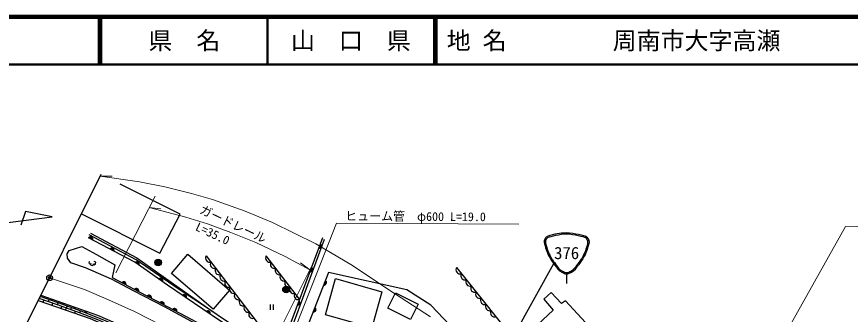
# Model space of a CAD drawing. Units: millimetres at full size, sheet at 1:1000; details may follow other scales. Extents: x 40000 to 680000, y 20000 to 380000.
# Drawn here: x 280624 to 454614, y 317852 to 380000 of the extents above; entities that cross this region are included whole.
import ezdxf
from ezdxf.enums import TextEntityAlignment as Align

# ---------------------------------------------------------------- set-up
doc = ezdxf.new("R2010")
doc.units = ezdxf.units.MM
doc.header["$LTSCALE"] = 1000
doc.header["$PDMODE"] = 32
doc.header["$PDSIZE"] = 500
doc.linetypes.add('CHAIN', pattern=[18.5, 12, -1.5, 3.5, -1.5])
for name, color, linetype, lineweight in [('M-BGD', 7, 'Continuous', 25), ('M-BMK', 2, 'CHAIN', 13), ('M-BMK-OTRS', 5, 'Continuous', 25), ('M-BMK-SRVR', 3, 'Continuous', 25), ('M-STR-HTXT', 7, 'Continuous', 13), ('M-STR-STRC', 7, 'Continuous', 25), ('M-TTL', 2, 'Continuous', 140), ('M-TTL-LINE', 7, 'Continuous', 50)]:
    doc.layers.add(name, color=color, linetype=linetype, lineweight=lineweight)
doc.layers.add('M-OTRS', color=6, linetype='Continuous')
doc.layers.add('M-TTL-TXT', color=7, linetype='Continuous')
doc.styles.add('ＭＳ ゴシック', font='')
doc.styles.get('ＭＳ ゴシック').set_extended_font_data('MS Gothic')

msp = doc.modelspace()

# ---------------------------------------------------------------- hatches: boundary and pattern name
at = {"layer": 'M-BGD'}
for points in [[(296521, 333365), (295645, 333828, -0.82183)], [(343623, 331641), (343971, 332569, -0.82183)], [(300074, 331488), (300950, 331025, 0.82183)], [(309460, 328682, -0.41421), (310160, 329382, -0.41421), (310860, 328682, -1)], [(306182, 328103), (305370, 328670, -0.82183)], [(341786, 326751), (342135, 327679, -0.82183)], [(311100, 324665), (310288, 325233, -0.82183)], [(303432, 324016), (302555, 324478, -0.82183)], [(336152, 323023, -0.41421), (336852, 323723, -0.41421), (337552, 323023, -1)], [(344686, 323962), (345045, 324886, -0.82183)], [(306086, 322618), (305210, 323080, -0.82183)], [(315225, 321824), (316042, 321264, 0.82183)], [(308744, 321227), (307866, 321686, -0.82183)], [(311401, 319834), (310526, 320298, -0.82183)], [(339157, 319750), (339505, 320677, -0.82183)], [(314051, 318428), (313176, 318892, -0.82183)], [(320174, 318432), (320991, 317871, 0.82183)], [(342512, 318370), (342871, 319293, -0.82183)]]:
    msp.add_hatch(color=256, dxfattribs=at).paths.add_polyline_path(points)

# ---------------------------------------------------------------- linework, layer by layer
for p, q in [((320173, 330068), (335369, 310281)), ((339627, 321002), (332723, 330080)), ((286132, 320384), (286287, 320831)), ((287232, 320505), (287376, 320923)), ((288021, 319728), (288177, 320178)), ((289122, 319852), (289267, 320270)), ((289904, 319074), (290063, 319513)), ((290849, 318746), (291154, 319589)), ((291944, 318834), (292094, 319249)), ((292739, 318089), (292885, 318494)), ((293819, 318157), (293970, 318572)), ((333514, 319906), (333514, 318788)), ((334181, 319906), (334181, 318788))]:
    msp.add_line(p, q, dxfattribs=at)
for points in [[(294172, 338865), (310536, 330627), (314712, 338782), (302249, 345018)], [(344450, 333843), (335724, 310608), (334678, 309643), (323363, 317126), (320876, 318883), (314328, 323154), (305586, 329254), (295786, 334439)], [(296000, 334814), (305736, 329655), (312899, 324571), (321615, 318361)], [(479232, 269177), (434491, 272159), (417431, 273270), (414561, 274943), (401376, 280241), (390831, 284479), (377298, 289885), (368252, 293548), (360572, 296858), (342110, 305032), (334874, 308729), (323143, 316396), (312126, 323948), (305256, 328750), (295645, 333828)], [(334874, 308729), (336300, 310249), (342633, 327502), (344856, 333578)], [(331534, 307758), (320342, 314619), (311444, 319449), (305010, 322789), (300421, 325219), (294957, 327530), (291947, 328613), (291198, 329553), (291137, 330469), (291581, 331192), (294248, 331993), (297310, 330364), (301079, 328219), (300547, 325536), (306328, 322491), (310986, 320055), (317030, 316846), (319909, 315345), (322669, 313591), (332100, 307718)], [(295917, 328835), (295680, 328700), (295722, 328428), (296079, 328437), (296053, 328174), (296367, 328047), (296647, 328191), (296647, 328369), (296782, 328183), (297096, 328386), (297130, 328776), (296825, 328878)], [(372428, 327635), (386284, 310323), (396305, 300376), (400013, 296117), (404603, 290904), (418951, 282663), (415986, 274790)], [(365706, 295152), (367543, 298832), (376062, 310435), (371073, 315547), (367087, 319749), (362035, 322935), (345711, 326599), (340862, 314127), (338998, 309337), (339072, 307030)], [(285129, 320733), (295988, 316960), (304566, 313253), (314372, 307653), (315419, 306660), (315868, 305703), (315952, 303005), (312687, 296387), (312562, 295745)], [(316251, 303021), (316311, 303469), (316088, 305730), (315497, 307082), (313564, 308658), (311343, 309963), (304944, 313443), (302161, 314760), (297582, 316670), (293957, 318107), (289160, 319839), (285342, 321158)], [(313255, 296087), (316763, 303389), (316521, 305843), (315859, 307357), (313818, 309022), (311561, 310348), (305144, 313837), (302340, 315164), (297749, 317079), (294114, 318520), (289307, 320256), (285540, 321557)], [(285701, 321879), (297470, 317674), (304873, 314510), (312763, 310170), (315931, 307972), (316715, 306584), (317061, 304967)]]:
    msp.add_lwpolyline(points, dxfattribs=at)
for points in [[(312905, 326388), (316355, 330406), (325067, 322927), (321617, 318908)], [(345055, 317728), (347191, 325307), (356867, 322579), (354730, 315000)], [(358097, 319162), (359683, 322321), (364419, 319942), (362832, 316783)], [(400097, 302062), (406897, 307901), (395175, 320704), (394332, 320147), (392176, 322427), (390666, 320999), (392612, 318697), (388347, 314767)]]:
    msp.add_lwpolyline(points, close=True, dxfattribs=at)
for centre, radius in [((310160, 328682), 700), ((336852, 323023), 700), ((288005, 320896), 150), ((290359, 320055), 150), ((292713, 319214), 150), ((295068, 318373), 150)]:
    msp.add_circle(centre, radius, dxfattribs=at)
for centre, radius, start, end in [((296037, 333510), 505, 343.32384, 140.98203), ((343705, 332140), 505, 260.58683, 58.24502), ((300466, 331170), 505, 343.32384, 140.98203), ((320911, 329598), 875, 147.52455, 287.52455), ((333459, 329607), 875, 147.25498, 287.25498), ((305720, 328306), 505, 336.21993, 133.87812), ((321913, 328294), 875, 147.52455, 287.52455), ((322914, 326990), 875, 147.52455, 287.52455), ((334454, 328298), 875, 147.25498, 287.25498), ((335450, 326989), 875, 147.25498, 287.25498), ((341869, 327249), 505, 260.58683, 58.24502), ((373175, 327180), 875, 148.6728, 288.6728), ((310638, 324869), 505, 336.21993, 133.87812), ((323916, 325685), 875, 147.52455, 287.52455), ((336445, 325680), 875, 147.25498, 287.25498), ((374203, 325897), 875, 148.6728, 288.6728), ((302948, 324161), 505, 343.39466, 141.05285), ((324918, 324381), 875, 147.52455, 287.52455), ((337441, 324371), 875, 147.25498, 287.25498), ((344774, 324459), 505, 259.9286, 57.58679), ((375230, 324613), 875, 148.6728, 288.6728), ((376258, 323329), 875, 148.6728, 288.6728), ((305602, 322763), 505, 343.39466, 141.05285), ((315578, 321463), 505, 336.74109, 134.39928), ((325919, 323077), 875, 147.52455, 287.52455), ((326921, 321773), 875, 147.52455, 287.52455), ((338436, 323062), 875, 147.25498, 287.25498), ((339339, 321749), 801, 143.45624, 291.05372), ((377285, 322045), 875, 148.6728, 288.6728), ((308260, 321370), 505, 343.56374, 141.22194), ((310918, 319980), 505, 343.29867, 140.95686), ((327923, 320468), 875, 147.52455, 287.52455), ((339240, 320248), 505, 260.58683, 58.24502), ((378313, 320761), 875, 148.6728, 288.6728), ((313568, 318574), 505, 343.2073, 140.86549), ((320527, 318071), 505, 336.74109, 134.39928), ((328924, 319164), 875, 147.52455, 287.52455), ((342600, 318867), 505, 259.9286, 57.58679), ((379341, 319477), 875, 148.6728, 288.6728), ((380368, 318193), 875, 148.6728, 288.6728), ((329926, 317860), 875, 147.52455, 287.52455)]:
    msp.add_arc(centre, radius, start, end, dxfattribs=at)
at = {"layer": 'M-BMK'}
msp.add_lwpolyline([(287501, 325489), (294771, 323044), (299817, 320900), (305224, 318414), (313606, 314142)], dxfattribs=at)
at = {"layer": 'M-BMK-OTRS'}
msp.add_line((282473, 315405), (298291, 347123), dxfattribs=at)
at = {"layer": 'M-BMK-SRVR'}
for p, q in [((282487, 339309), (281487, 336480)), ((288042, 338190), (282487, 339309)), ((255273, 334052), (288042, 338190))]:
    msp.add_line(p, q, dxfattribs=at)
msp.add_circle((287501, 325489), 600, dxfattribs=at)
at = {"layer": 'M-OTRS'}
msp.add_point((287501, 325489), dxfattribs=at)
at = {"layer": 'M-STR-HTXT'}
for p, q in [((298083, 346707), (300538, 346704)), ((301286, 326530), (309521, 342547)), ((308276, 340125), (310716, 339851)), ((333008, 309663), (342452, 328362)), ((341839, 327149), (339859, 328599))]:
    msp.add_line(p, q, dxfattribs=at)
for points in [[(298083, 346707), (306248, 345549), (311536, 344492), (317124, 343094), (321492, 341818), (328303, 339386), (334005, 337001), (343033, 332574), (350719, 328024), (358331, 322985), (367020, 317328)], [(341839, 327149), (336656, 329930), (330539, 332822), (325305, 334967), (320420, 336779), (315901, 338164), (308276, 340125)], [(335800, 307501), (347403, 336916), (385442, 336705)], [(418076, 272724), (453580, 336215), (484446, 335960)]]:
    msp.add_lwpolyline(points, dxfattribs=at)
at = {"layer": 'M-STR-STRC'}
for p, q in [((368683, 285015), (392700, 328450)), ((395403, 326305), (395403, 324305))]:
    msp.add_line(p, q, dxfattribs=at)
for points, knots in [([(391403, 334161), (391166, 334014), (391054, 333892), (390903, 333661), (390582, 333171), (390769, 332736), (390903, 332161)], [0, 0, 0, 0, 1, 1, 1, 2, 2, 2, 2]), ([(391403, 334161), (393103, 334691), (393814, 334916), (395403, 334910), (396993, 334903), (399165, 334235), (399403, 334161)], [0, 0, 0, 0, 1, 1, 1, 2, 2, 2, 2]), ([(391500, 333922), (392238, 334152), (393852, 334655), (395403, 334655), (396953, 334655), (399067, 334003), (399305, 333930)], [0, 0, 0, 0, 1, 1, 1, 2, 2, 2, 2]), ([(399403, 334161), (399640, 334014), (399752, 333892), (399903, 333661), (400224, 333171), (400038, 332736), (399903, 332161)], [0, 0, 0, 0, 1, 1, 1, 2, 2, 2, 2]), ([(391497, 333926), (391442, 333878), (391263, 333721), (391153, 333558), (390865, 333131), (391085, 332419), (391140, 332240)], [0, 0, 0, 0, 1, 1, 1, 2, 2, 2, 2]), ([(399307, 333930), (399362, 333881), (399542, 333722), (399653, 333558), (399941, 333131), (399720, 332417), (399665, 332239)], [0, 0, 0, 0, 1, 1, 1, 2, 2, 2, 2]), ([(390903, 332161), (391083, 331462), (391171, 331233), (391403, 330661), (391832, 329606), (392141, 329252), (392903, 328161)], [0, 0, 0, 0, 1, 1, 1, 2, 2, 2, 2]), ([(391140, 332240), (391317, 331554), (391403, 331329), (391632, 330766), (392056, 329721), (392362, 329370), (393117, 328290)], [0, 0, 0, 0, 1, 1, 1, 2, 2, 2, 2]), ([(399666, 332240), (399489, 331554), (399403, 331329), (399175, 330766), (398750, 329721), (398444, 329370), (397689, 328290)], [0, 0, 0, 0, 1, 1, 1, 2, 2, 2, 2]), ([(399903, 332161), (399723, 331462), (399636, 331233), (399403, 330661), (398974, 329606), (398665, 329252), (397903, 328161)], [0, 0, 0, 0, 1, 1, 1, 2, 2, 2, 2]), ([(392903, 328161), (393453, 327435), (393662, 327032), (394403, 326661), (394774, 326476), (394988, 326305), (395403, 326305), (395818, 326305), (396032, 326476), (396403, 326661), (397144, 327032), (397354, 327435), (397903, 328161)], [0, 0, 0, 0, 1, 1, 1, 2, 2, 2, 3, 3, 3, 4, 4, 4, 4]), ([(393080, 328338), (393615, 327631), (393815, 327231), (394540, 326878), (394862, 326721), (395045, 326570), (395403, 326570), (395761, 326570), (395944, 326721), (396266, 326878), (396991, 327231), (397191, 327631), (397726, 328338)], [0, 0, 0, 0, 1, 1, 1, 2, 2, 2, 3, 3, 3, 4, 4, 4, 4])]:
    msp.add_open_spline(points, degree=3, knots=knots, dxfattribs=at)
at = {"layer": 'M-TTL'}
msp.add_line((680000, 380000), (40000, 380000), dxfattribs=at)
at = {"layer": 'M-TTL-LINE'}
for p, q in [((297750, 380000), (297750, 370000)), ((298250, 380000), (298250, 370000)), ((333000, 380000), (333000, 370000)), ((367750, 380000), (367750, 370000)), ((368250, 380000), (368250, 370000)), ((40000, 370000), (680000, 370000))]:
    msp.add_line(p, q, dxfattribs=at)

# ---------------------------------------------------------------- texts
at = {"layer": 'M-STR-HTXT', "style": 'ＭＳ ゴシック'}
for s, rotation, p in [('ガードレール', 334.694, (318383, 338570)), ('ヒューム管\u3000φ600 L=19.0', 359.682, (349170, 336907)), ('L=35.0', 334.694, (317524, 334983))]:
    msp.add_text(s, height=1833, rotation=rotation, dxfattribs=at).set_placement(p, align=Align.BOTTOM_LEFT)
at = {"layer": 'M-STR-STRC', "style": 'ＭＳ ゴシック'}
msp.add_text('376', height=2566, dxfattribs=at).set_placement((395403, 330661), align=Align.MIDDLE_CENTER)
at = {"layer": 'M-TTL-TXT', "style": 'ＭＳ ゴシック'}
for s, p in [('県\u3000名', (315625, 375000)), ('山\u3000口\u3000県', (350375, 375000))]:
    msp.add_text(s, height=3666, dxfattribs=at).set_placement(p, align=Align.MIDDLE_CENTER)
for s, p in [('地 名', (370380, 375000)), ('周南市大字高瀬', (405024, 375000))]:
    msp.add_text(s, height=3666, dxfattribs=at).set_placement(p, align=Align.MIDDLE_LEFT)

doc.saveas('drawing.dxf')
